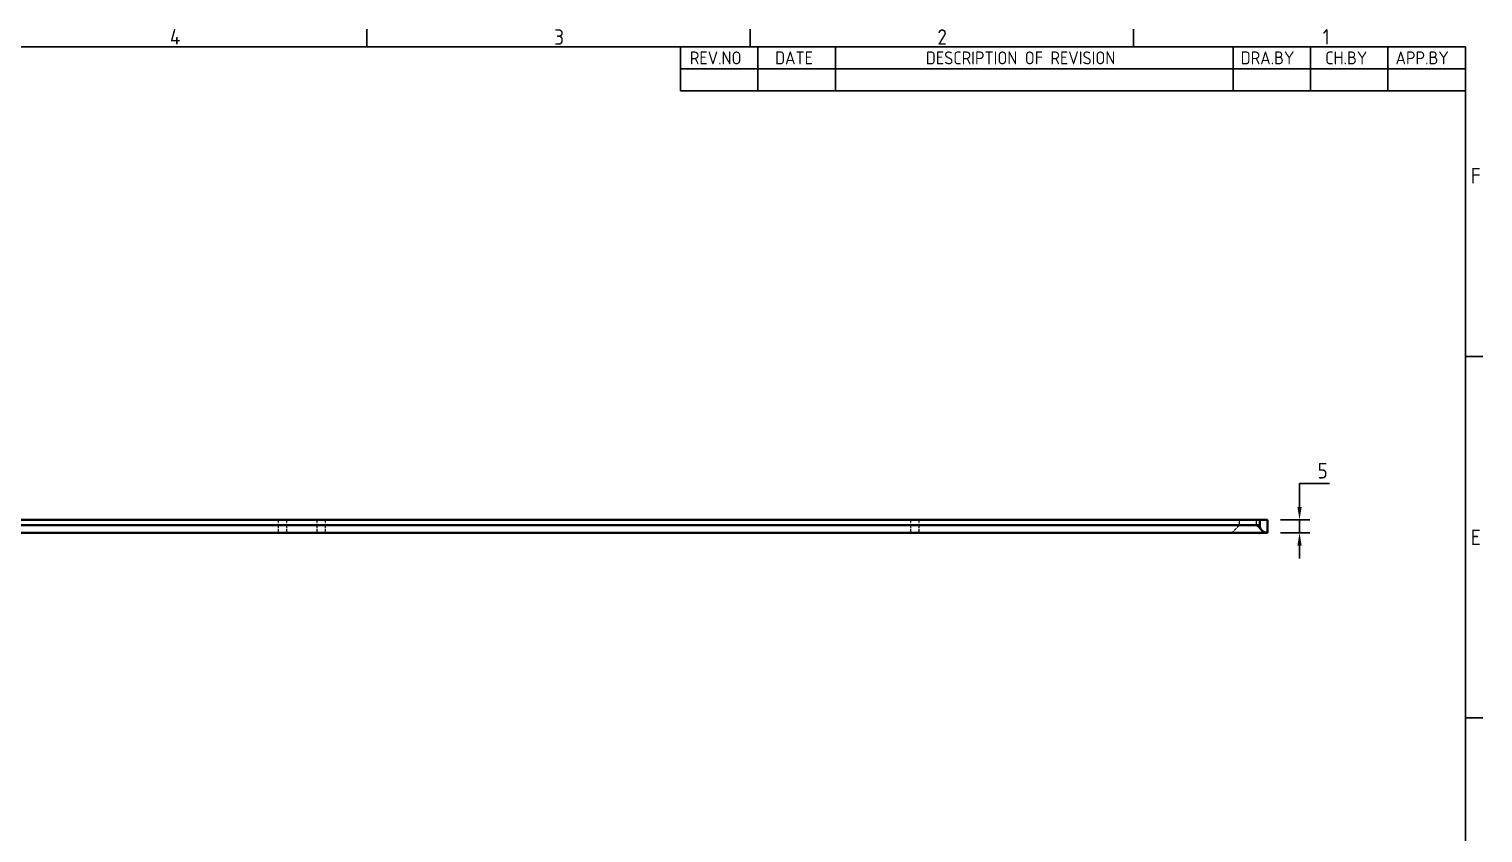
# Model space of a CAD drawing. Header units: millimetres. Extents: x 0 to 1188, y 0 to 840.
# Drawn here: x 612 to 1175, y 515 to 827 of the extents above; entities that cross this region are included whole.
import ezdxf

# ---------------------------------------------------------------- set-up
doc = ezdxf.new("R2010")
doc.units = ezdxf.units.MM
doc.header["$LTSCALE"] = 2
doc.linetypes.add('DASHED', pattern=[0.2067, 0.1654, -0.0413])
doc.layers.get('0').update_dxf_attribs({"color": 3, "lineweight": 25})
for name, color, linetype, lineweight in [('가려진 것(ISO)', 2, 'DASHED', 18), ('가시적인 것(ISO)', 3, 'Continuous', 40), ('가시적인 좁은 것(ISO)', 3, 'Continuous', 35), ('경계(ISO)', 7, 'Continuous', 25), ('기호(ISO)', 5, 'Continuous', 25), ('치수(ISO)', 2, 'Continuous', 25)]:
    doc.layers.add(name, color=color, linetype=linetype, lineweight=lineweight)
doc.styles.add('ISO Proportiona M2B', font='isocp.shx')
doc.styles.add('문자 텍스트_M2B', font='isocp.shx')
doc.styles.add('치수 텍스트_PSTEK_POSCO', font='isocp.shx')
doc.dimstyles.new('치수_PSTEK_POSCO', dxfattribs={"dimscale": 2, "dimtxt": 3, "dimasz": 2.5, "dimexe": 2, "dimexo": 2.5, "dimgap": 1, "dimtad": 1, "dimrnd": 1e-08, "dimdsep": 46, "dimtxsty": '치수 텍스트_PSTEK_POSCO', "dimcen": 0.09, "dimdle": 10, "dimclrd": 7, "dimclre": 7, "dimclrt": 2, "dimadec": 1, "dimazin": 2, "dimtfac": 1, "dimtmove": 0, "dimatfit": 3, "dimfxl": 0, "dimtolj": 1, "dimlwd": -1, "dimlwe": -1, "dimarcsym": 0})

# ---------------------------------------------------------------- blocks, each defined once
blk = doc.blocks.new('경계 Default Border')
at = {"layer": '경계(ISO)'}
for p, q in [((371.25, 410), (371.25, 413.4)), ((445.5, 410), (445.5, 413.4)), ((519.75, 410), (519.75, 413.4)), ((584, 350), (587.4, 350)), ((584, 280), (587.4, 280))]:
    blk.add_line(p, q, dxfattribs=at)
at = {"layer": '경계(ISO)', "flags": 128}
blk.add_lwpolyline([(10, 10), (10, 410), (584, 410), (584, 10), (10, 10)], dxfattribs=at)
at = {"layer": '경계(ISO)', "color": 2, "char_height": 3, "attachment_point": 7, "style": '문자 텍스트_M2B'}
for s, insert in [('4', (333.1, 410.4)), ('3', (407.54, 410.37)), ('2', (481.75, 410.37)), ('1', (556.36, 410.4)), ('F', (585.04, 383.5)), ('E', (585.04, 313.47))]:
    blk.add_mtext(s, dxfattribs=dict(at, insert=insert))
blk = doc.blocks.new('리비전 내역')
at = {"layer": '기호(ISO)'}
for p, q in [((432, 410), (584, 410)), ((432, 410), (432, 405.72)), ((447, 410), (447, 405.72)), ((462, 410), (462, 405.72)), ((539, 410), (539, 405.72)), ((554, 410), (554, 405.72)), ((569, 410), (569, 405.72)), ((584, 410), (584, 405.72)), ((432, 405.72), (584, 405.72)), ((432, 405.72), (432, 401.44)), ((447, 405.72), (447, 401.44)), ((462, 405.72), (462, 401.44)), ((539, 405.72), (539, 401.44)), ((554, 405.72), (554, 401.44)), ((569, 405.72), (569, 401.44)), ((584, 405.72), (584, 401.44)), ((432, 401.44), (584, 401.44))]:
    blk.add_line(p, q, dxfattribs=at)
at = {"layer": '기호(ISO)', "color": 2, "char_height": 2.5, "attachment_point": 7, "style": 'ISO Proportiona M2B'}
for s, insert in [('REV.NO', (433.79, 406.58)), ('DATE', (450.31, 406.58)), ('DESCRIPTION OF REVISION', (479.51, 406.58)), ('DRA.BY', (540.48, 406.58)), ('CH.BY', (556.86, 406.58)), ('APP.BY', (570.48, 406.58))]:
    blk.add_mtext(s, dxfattribs=dict(at, insert=insert))
blk = doc.blocks.new('*D37')
at = {"layer": 'Defpoints', "color": 0, "transparency": 16777216}
for p in [(1091.33, 636.69), (1103.76, 636.69), (1091.33, 631.69)]:
    blk.add_point(p, dxfattribs=at)
at = {"layer": '치수(ISO)', "color": 7, "transparency": 16777216}
for p, q in [((1115.41, 650.73), (1103.76, 650.73)), ((1103.76, 650.73), (1103.76, 646.69)), ((1103.76, 641.69), (1103.76, 646.69)), ((1096.33, 636.69), (1107.76, 636.69)), ((1103.76, 631.69), (1103.76, 636.69)), ((1096.33, 631.69), (1107.76, 631.69)), ((1103.76, 626.69), (1103.76, 621.69))]:
    blk.add_line(p, q, dxfattribs=at)
for points in [[(1102.93, 641.69), (1104.59, 641.69), (1103.76, 636.69)], [(1102.93, 626.69), (1104.59, 626.69), (1103.76, 631.69)]]:
    blk.add_solid(points, dxfattribs=at)
at = {"layer": '치수(ISO)', "color": 2, "transparency": 16777216, "insert": (1110.76, 655.73), "char_height": 6, "attachment_point": 4, "style": '치수 텍스트_PSTEK_POSCO'}
blk.add_mtext('\\A1;5', dxfattribs=at)

msp = doc.modelspace()

# ---------------------------------------------------------------- linework, layer by layer
at = {"layer": '가려진 것(ISO)', "ltscale": 4.761642}
for p, q in [((708.211, 631.69), (708.211, 636.69)), ((711.453, 631.69), (711.453, 636.69)), ((723.211, 631.69), (723.211, 636.69)), ((726.453, 631.69), (726.453, 636.69)), ((953.211, 631.69), (953.211, 636.69)), ((956.453, 631.69), (956.453, 636.69))]:
    msp.add_line(p, q, dxfattribs=at)
at = {"layer": '가려진 것(ISO)', "ltscale": 1.904597}
for p, q in [((1080.532, 634.69), (1080.532, 636.69)), ((1087.132, 634.69), (1087.132, 636.69))]:
    msp.add_line(p, q, dxfattribs=at)
at = {"layer": '가려진 것(ISO)', "ltscale": 4.040371}
for p, q in [((1080.532, 634.69), (1077.532, 631.69)), ((1087.132, 634.69), (1090.132, 631.69))]:
    msp.add_line(p, q, dxfattribs=at)
at = {"layer": '가시적인 것(ISO)'}
for p, q in [((101.332, 636.69), (1088.332, 636.69)), ((1088.332, 636.69), (1091.332, 636.69)), ((1088.332, 634.69), (1088.332, 636.69)), ((1091.332, 636.69), (1091.332, 631.69)), ((98.332, 631.69), (1091.332, 631.69))]:
    msp.add_line(p, q, dxfattribs=at)
msp.add_arc((1091.332, 634.69), 3, 180, 270, dxfattribs=at)
at = {"layer": '가시적인 좁은 것(ISO)'}
msp.add_line((1088.332, 634.69), (101.332, 634.69), dxfattribs=at)

# ---------------------------------------------------------------- block references
at = {"xscale": 2, "yscale": 2, "zscale": 2}
msp.add_blockref('경계 Default Border', (0, 0), dxfattribs=at)
at = {"layer": '기호(ISO)', "xscale": 2, "yscale": 2, "zscale": 2}
msp.add_blockref('리비전 내역', (0, 0), dxfattribs=at)

# ---------------------------------------------------------------- dimensions: what is measured, and where the dimension line sits
at = {"layer": '치수(ISO)', "color": 7}
dim = msp.add_linear_dim(base=(1103.762, 636.69), p1=(1091.332, 631.69), p2=(1091.332, 636.69), angle=90, dimstyle='치수_PSTEK_POSCO', override={"dimtih": 1, "dimtoh": 1, "dimdec": 2, "dimtp": 0, "dimtm": 0, "dimtdec": 2, "dimtofl": 1, "dimtmove": 1, "dimatfit": 1}, dxfattribs=at)
dim.commit()
dim.dimension.update_dxf_attribs({"geometry": '*D37', "text_midpoint": (1104.05, 650.732), "dimtype": 160})

doc.saveas('drawing.dxf')
